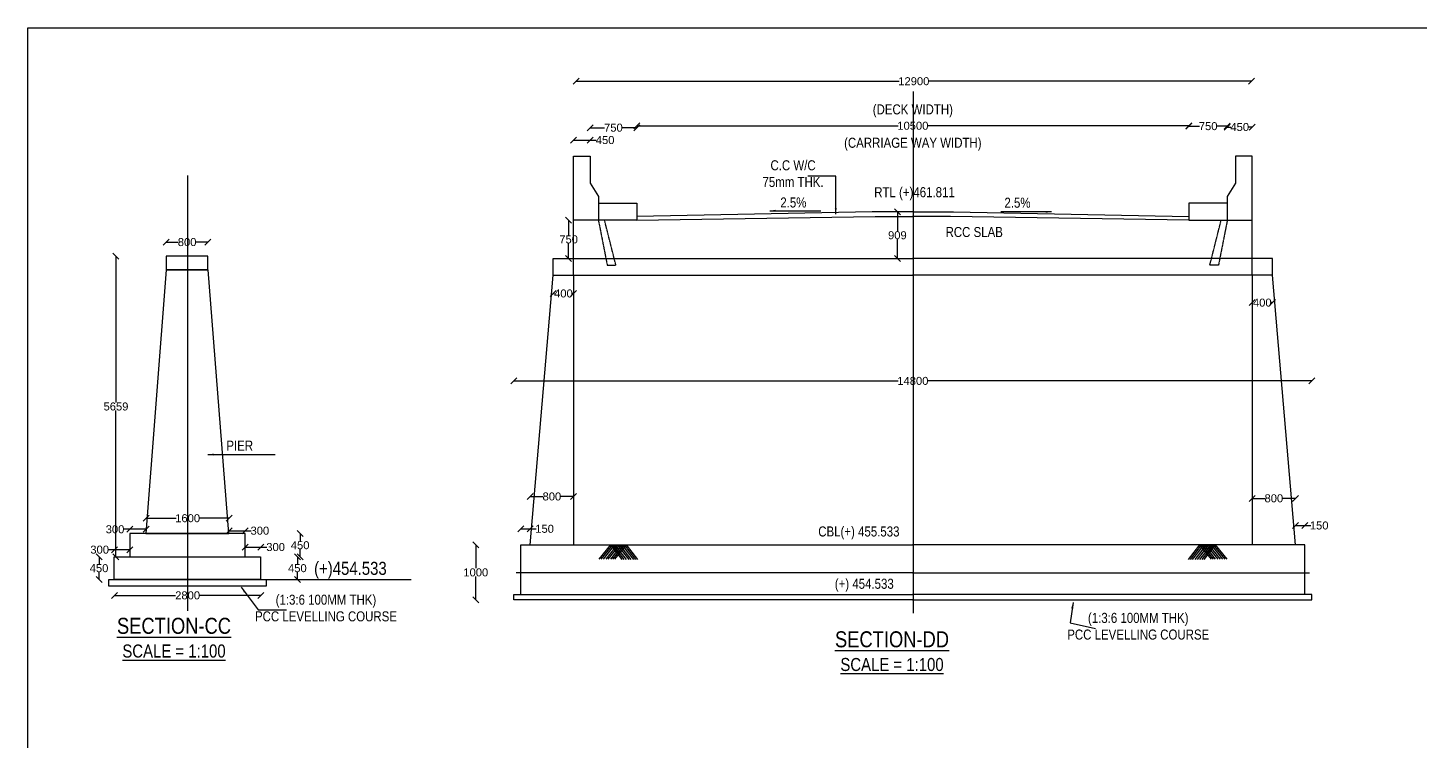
# Model space of a CAD drawing. Header units: millimetres. Extents: x 5124 to 3010519, y 2311 to 45944900.
# Drawn here: x 2846998 to 2881799, y 45927080 to 45944900 of the extents above; entities that cross this region are included whole.
import ezdxf

# ---------------------------------------------------------------- set-up
doc = ezdxf.new("R2010")
doc.units = ezdxf.units.MM
doc.header["$MEASUREMENT"] = 0
doc.linetypes.add('ACAD_ISO10W100', pattern=[18, 12, -3, 0, -3])
for name, color, linetype in [('DIMENSION', 7, 'Continuous'), ('DRAWING', 7, 'Continuous'), ('TEXT', 7, 'Continuous')]:
    doc.layers.add(name, color=color, linetype=linetype)
doc.styles.add('ARIAL NARROW', font='ARIALN.TTF')
doc.styles.get("Standard").update_dxf_attribs({"font": 'arial.ttf'})
doc.dimstyles.get("Standard").update_dxf_attribs({"dimtxt": 200, "dimasz": 150, "dimexe": 0.18, "dimexo": 0.0625, "dimgap": 0.09, "dimtad": 0, "dimtih": 1, "dimtoh": 1, "dimdec": 0, "dimzin": 0, "dimdsep": 46, "dimtxsty": 'Standard', "dimblk": 'OBLIQUE', "dimcen": 0.09, "dimse1": 1, "dimse2": 1, "dimadec": 0, "dimazin": 0, "dimtfac": 1, "dimtdec": 0, "dimtofl": 0, "dimtmove": 0, "dimatfit": 3, "dimfxl": 1, "dimtolj": 1, "dimtzin": 0, "dimarcsym": 0})

# ---------------------------------------------------------------- blocks, each defined once
blk = doc.blocks.new('_Oblique')
at = {"color": 0, "linetype": 'ByBlock', "lineweight": -2}
blk.add_line((-0.5, -0.5), (0.5, 0.5), dxfattribs=at)
blk = doc.blocks.new('*D19')
at = {"layer": 'Defpoints', "color": 0}
for p in [(2852033, 45932648), (2849952, 45932264), (2852033, 45932264)]:
    blk.add_point(p, dxfattribs=at)
at = {"layer": 'DRAWING', "color": 0, "lineweight": -2}
for p, q in [((2849952, 45932648), (2850703, 45932648)), ((2852033, 45932648), (2851281, 45932648))]:
    blk.add_line(p, q, dxfattribs=at)
at = {"layer": 'DRAWING', "color": 0, "lineweight": -2, "xscale": 150, "yscale": 150, "zscale": 150, "rotation": 180}
blk.add_blockref('_Oblique', (2849952, 45932648), dxfattribs=at)
at = {"layer": 'DRAWING', "color": 0, "lineweight": -2, "xscale": 150, "yscale": 150, "zscale": 150}
blk.add_blockref('_Oblique', (2852033, 45932648), dxfattribs=at)
at = {"layer": 'DRAWING', "color": 0, "insert": (2850992, 45932648), "char_height": 200, "attachment_point": 5}
blk.add_mtext('\\A1;1600', dxfattribs=at)
blk = doc.blocks.new('*D20')
at = {"layer": 'Defpoints', "color": 0}
for p in [(2852426, 45932337), (2852033, 45932264), (2852426, 45932264)]:
    blk.add_point(p, dxfattribs=at)
at = {"layer": 'DRAWING', "color": 0, "lineweight": -2}
for p, q in [((2852033, 45932337), (2852426, 45932337)), ((2852426, 45932337), (2852576, 45932337))]:
    blk.add_line(p, q, dxfattribs=at)
at = {"layer": 'DRAWING', "color": 0, "lineweight": -2, "xscale": 150, "yscale": 150, "zscale": 150, "rotation": 180}
blk.add_blockref('_Oblique', (2852033, 45932337), dxfattribs=at)
at = {"layer": 'DRAWING', "color": 0, "lineweight": -2, "xscale": 150, "yscale": 150, "zscale": 150}
blk.add_blockref('_Oblique', (2852426, 45932337), dxfattribs=at)
at = {"layer": 'DRAWING', "color": 0, "insert": (2852797, 45932337), "char_height": 200, "attachment_point": 5}
blk.add_mtext('\\A1;300', dxfattribs=at)
blk = doc.blocks.new('*D21')
at = {"layer": 'Defpoints', "color": 0}
for p in [(2849547, 45932372), (2849547, 45932264), (2849952, 45932264)]:
    blk.add_point(p, dxfattribs=at)
at = {"layer": 'DRAWING', "color": 0, "lineweight": -2}
for p, q in [((2849547, 45932372), (2849397, 45932372)), ((2849952, 45932372), (2849547, 45932372))]:
    blk.add_line(p, q, dxfattribs=at)
at = {"layer": 'DRAWING', "color": 0, "lineweight": -2, "xscale": 150, "yscale": 150, "zscale": 150, "rotation": 180}
blk.add_blockref('_Oblique', (2849547, 45932372), dxfattribs=at)
at = {"layer": 'DRAWING', "color": 0, "lineweight": -2, "xscale": 150, "yscale": 150, "zscale": 150}
blk.add_blockref('_Oblique', (2849952, 45932372), dxfattribs=at)
at = {"layer": 'DRAWING', "color": 0, "insert": (2849177, 45932372), "char_height": 200, "attachment_point": 5}
blk.add_mtext('\\A1;300', dxfattribs=at)
blk = doc.blocks.new('*D22')
at = {"layer": 'Defpoints', "color": 0}
for p in [(2849163, 45931863), (2849163, 45931683), (2849547, 45931683)]:
    blk.add_point(p, dxfattribs=at)
at = {"layer": 'DRAWING', "color": 0, "lineweight": -2}
for p, q in [((2849163, 45931863), (2849013, 45931863)), ((2849547, 45931863), (2849163, 45931863))]:
    blk.add_line(p, q, dxfattribs=at)
at = {"layer": 'DRAWING', "color": 0, "lineweight": -2, "xscale": 150, "yscale": 150, "zscale": 150, "rotation": 180}
blk.add_blockref('_Oblique', (2849163, 45931863), dxfattribs=at)
at = {"layer": 'DRAWING', "color": 0, "lineweight": -2, "xscale": 150, "yscale": 150, "zscale": 150}
blk.add_blockref('_Oblique', (2849547, 45931863), dxfattribs=at)
at = {"layer": 'DRAWING', "color": 0, "insert": (2848793, 45931863), "char_height": 200, "attachment_point": 5}
blk.add_mtext('\\A1;300', dxfattribs=at)
blk = doc.blocks.new('*D23')
at = {"layer": 'Defpoints', "color": 0}
for p in [(2848777, 45931683), (2849163, 45931683), (2849163, 45931117)]:
    blk.add_point(p, dxfattribs=at)
at = {"layer": 'DRAWING', "color": 0, "lineweight": -2}
for p, q in [((2848777, 45931683), (2848777, 45931502)), ((2848777, 45931117), (2848777, 45931298))]:
    blk.add_line(p, q, dxfattribs=at)
at = {"layer": 'DRAWING', "color": 0, "lineweight": -2, "xscale": 150, "yscale": 150, "zscale": 150}
for p, rotation in [((2848777, 45931683), 90), ((2848777, 45931117), 270)]:
    blk.add_blockref('_Oblique', p, dxfattribs=dict(at, rotation=rotation))
at = {"layer": 'DRAWING', "color": 0, "insert": (2848777, 45931400), "char_height": 200, "attachment_point": 5}
blk.add_mtext('\\A1;450', dxfattribs=at)
blk = doc.blocks.new('*D24')
at = {"layer": 'Defpoints', "color": 0}
for p in [(2852426, 45931683), (2852820, 45931928), (2852820, 45931683)]:
    blk.add_point(p, dxfattribs=at)
at = {"layer": 'DRAWING', "color": 0, "lineweight": -2}
for p, q in [((2852426, 45931928), (2852820, 45931928)), ((2852820, 45931928), (2852970, 45931928))]:
    blk.add_line(p, q, dxfattribs=at)
at = {"layer": 'DRAWING', "color": 0, "lineweight": -2, "xscale": 150, "yscale": 150, "zscale": 150, "rotation": 180}
blk.add_blockref('_Oblique', (2852426, 45931928), dxfattribs=at)
at = {"layer": 'DRAWING', "color": 0, "lineweight": -2, "xscale": 150, "yscale": 150, "zscale": 150}
blk.add_blockref('_Oblique', (2852820, 45931928), dxfattribs=at)
at = {"layer": 'DRAWING', "color": 0, "insert": (2853191, 45931928), "char_height": 200, "attachment_point": 5}
blk.add_mtext('\\A1;300', dxfattribs=at)
blk = doc.blocks.new('*D25')
at = {"layer": 'Defpoints', "color": 0}
for p in [(2852426, 45932264), (2853804, 45932264), (2852370, 45931683)]:
    blk.add_point(p, dxfattribs=at)
at = {"layer": 'DRAWING', "color": 0, "lineweight": -2}
for p, q in [((2853804, 45932264), (2853804, 45932076)), ((2853804, 45931683), (2853804, 45931871))]:
    blk.add_line(p, q, dxfattribs=at)
at = {"layer": 'DRAWING', "color": 0, "lineweight": -2, "xscale": 150, "yscale": 150, "zscale": 150}
for p, rotation in [((2853804, 45932264), 90), ((2853804, 45931683), 270)]:
    blk.add_blockref('_Oblique', p, dxfattribs=dict(at, rotation=rotation))
at = {"layer": 'DRAWING', "color": 0, "insert": (2853804, 45931973), "char_height": 200, "attachment_point": 5}
blk.add_mtext('\\A1;450', dxfattribs=at)
blk = doc.blocks.new('*D26')
at = {"layer": 'Defpoints', "color": 0}
for p in [(2853804, 45931683), (2853726, 45931117), (2853734, 45931117)]:
    blk.add_point(p, dxfattribs=at)
at = {"layer": 'DRAWING', "color": 0, "lineweight": -2}
for p, q in [((2853734, 45931683), (2853734, 45931502)), ((2853734, 45931117), (2853734, 45931298))]:
    blk.add_line(p, q, dxfattribs=at)
at = {"layer": 'DRAWING', "color": 0, "lineweight": -2, "xscale": 150, "yscale": 150, "zscale": 150}
for p, rotation in [((2853734, 45931683), 90), ((2853734, 45931117), 270)]:
    blk.add_blockref('_Oblique', p, dxfattribs=dict(at, rotation=rotation))
at = {"layer": 'DRAWING', "color": 0, "insert": (2853734, 45931400), "char_height": 200, "attachment_point": 5}
blk.add_mtext('\\A1;450', dxfattribs=at)
blk = doc.blocks.new('*D27')
at = {"layer": 'Defpoints', "color": 0}
for p in [(2849163, 45931117), (2852820, 45931117), (2852820, 45930721)]:
    blk.add_point(p, dxfattribs=at)
at = {"layer": 'DRAWING', "color": 0, "lineweight": -2}
for p, q in [((2849163, 45930721), (2850692, 45930721)), ((2852820, 45930721), (2851292, 45930721))]:
    blk.add_line(p, q, dxfattribs=at)
at = {"layer": 'DRAWING', "color": 0, "lineweight": -2, "xscale": 150, "yscale": 150, "zscale": 150, "rotation": 180}
blk.add_blockref('_Oblique', (2849163, 45930721), dxfattribs=at)
at = {"layer": 'DRAWING', "color": 0, "lineweight": -2, "xscale": 150, "yscale": 150, "zscale": 150}
blk.add_blockref('_Oblique', (2852820, 45930721), dxfattribs=at)
at = {"layer": 'DRAWING', "color": 0, "insert": (2850992, 45930721), "char_height": 200, "attachment_point": 5}
blk.add_mtext('\\A1;2800', dxfattribs=at)
blk = doc.blocks.new('*D28')
at = {"layer": 'Defpoints', "color": 0}
for p in [(2851499, 45939547), (2850459, 45939198), (2851499, 45939198)]:
    blk.add_point(p, dxfattribs=at)
at = {"layer": 'DRAWING', "color": 0, "lineweight": -2}
for p, q in [((2850459, 45939547), (2850758, 45939547)), ((2851499, 45939547), (2851199, 45939547))]:
    blk.add_line(p, q, dxfattribs=at)
at = {"layer": 'DRAWING', "color": 0, "lineweight": -2, "xscale": 150, "yscale": 150, "zscale": 150, "rotation": 180}
blk.add_blockref('_Oblique', (2850459, 45939547), dxfattribs=at)
at = {"layer": 'DRAWING', "color": 0, "lineweight": -2, "xscale": 150, "yscale": 150, "zscale": 150}
blk.add_blockref('_Oblique', (2851499, 45939547), dxfattribs=at)
at = {"layer": 'DRAWING', "color": 0, "insert": (2850979, 45939547), "char_height": 200, "attachment_point": 5}
blk.add_mtext('\\A1;800', dxfattribs=at)
blk = doc.blocks.new('*D29')
at = {"layer": 'Defpoints', "color": 0}
for p in [(2849201, 45939198), (2850459, 45939198), (2849156, 45931683)]:
    blk.add_point(p, dxfattribs=at)
at = {"layer": 'DIMENSION', "color": 0, "lineweight": -2}
for p, q in [((2849201, 45939198), (2849201, 45935543)), ((2849201, 45931683), (2849201, 45935338))]:
    blk.add_line(p, q, dxfattribs=at)
at = {"layer": 'DIMENSION', "color": 0, "lineweight": -2, "xscale": 150, "yscale": 150, "zscale": 150}
for p, rotation in [((2849201, 45939198), 90), ((2849201, 45931683), 270)]:
    blk.add_blockref('_Oblique', p, dxfattribs=dict(at, rotation=rotation))
at = {"layer": 'DIMENSION', "color": 0, "insert": (2849201, 45935440), "char_height": 200, "attachment_point": 5}
blk.add_mtext('\\A1;5659', dxfattribs=at)
blk = doc.blocks.new('*D30')
at = {"layer": 'Defpoints', "color": 0}
for p in [(2858194, 45931981), (2859324, 45931981), (2859147, 45930610)]:
    blk.add_point(p, dxfattribs=at)
at = {"layer": 'DIMENSION', "color": 0, "lineweight": -2}
for p, q in [((2858194, 45931981), (2858194, 45931398)), ((2858194, 45930610), (2858194, 45931193))]:
    blk.add_line(p, q, dxfattribs=at)
at = {"layer": 'DIMENSION', "color": 0, "lineweight": -2, "xscale": 150, "yscale": 150, "zscale": 150}
for p, rotation in [((2858194, 45931981), 90), ((2858194, 45930610), 270)]:
    blk.add_blockref('_Oblique', p, dxfattribs=dict(at, rotation=rotation))
at = {"layer": 'DIMENSION', "color": 0, "insert": (2858194, 45931295), "char_height": 200, "attachment_point": 5}
blk.add_mtext('\\A1;1000', dxfattribs=at)
blk = doc.blocks.new('*D31')
at = {"layer": 'Defpoints', "color": 0}
for p in [(2859553, 45932384), (2859324, 45931981), (2859553, 45931981)]:
    blk.add_point(p, dxfattribs=at)
at = {"layer": 'DIMENSION', "color": 0, "lineweight": -2}
for p, q in [((2859324, 45932384), (2859553, 45932384)), ((2859553, 45932384), (2859703, 45932384))]:
    blk.add_line(p, q, dxfattribs=at)
at = {"layer": 'DIMENSION', "color": 0, "lineweight": -2, "xscale": 150, "yscale": 150, "zscale": 150, "rotation": 180}
blk.add_blockref('_Oblique', (2859324, 45932384), dxfattribs=at)
at = {"layer": 'DIMENSION', "color": 0, "lineweight": -2, "xscale": 150, "yscale": 150, "zscale": 150}
blk.add_blockref('_Oblique', (2859553, 45932384), dxfattribs=at)
at = {"layer": 'DIMENSION', "color": 0, "insert": (2859914, 45932384), "char_height": 200, "attachment_point": 5}
blk.add_mtext('\\A1;150', dxfattribs=at)
blk = doc.blocks.new('*D32')
at = {"layer": 'Defpoints', "color": 0}
for p in [(2860639, 45933192), (2859553, 45931981), (2860639, 45931981)]:
    blk.add_point(p, dxfattribs=at)
at = {"layer": 'DIMENSION', "color": 0, "lineweight": -2}
for p, q in [((2859553, 45933192), (2859875, 45933192)), ((2860639, 45933192), (2860317, 45933192))]:
    blk.add_line(p, q, dxfattribs=at)
at = {"layer": 'DIMENSION', "color": 0, "lineweight": -2, "xscale": 150, "yscale": 150, "zscale": 150, "rotation": 180}
blk.add_blockref('_Oblique', (2859553, 45933192), dxfattribs=at)
at = {"layer": 'DIMENSION', "color": 0, "lineweight": -2, "xscale": 150, "yscale": 150, "zscale": 150}
blk.add_blockref('_Oblique', (2860639, 45933192), dxfattribs=at)
at = {"layer": 'DIMENSION', "color": 0, "insert": (2860096, 45933192), "char_height": 200, "attachment_point": 5}
blk.add_mtext('\\A1;800', dxfattribs=at)
blk = doc.blocks.new('*D33')
at = {"layer": 'Defpoints', "color": 0}
for p in [(2860131, 45938725), (2860639, 45938725), (2860639, 45938264)]:
    blk.add_point(p, dxfattribs=at)
at = {"layer": 'DIMENSION', "color": 0, "lineweight": -2}
for p, q in [((2860131, 45938264), (2860160, 45938264)), ((2860639, 45938264), (2860609, 45938264))]:
    blk.add_line(p, q, dxfattribs=at)
at = {"layer": 'DIMENSION', "color": 0, "lineweight": -2, "xscale": 150, "yscale": 150, "zscale": 150, "rotation": 180}
blk.add_blockref('_Oblique', (2860131, 45938264), dxfattribs=at)
at = {"layer": 'DIMENSION', "color": 0, "lineweight": -2, "xscale": 150, "yscale": 150, "zscale": 150}
blk.add_blockref('_Oblique', (2860639, 45938264), dxfattribs=at)
at = {"layer": 'DIMENSION', "color": 0, "insert": (2860385, 45938264), "char_height": 200, "attachment_point": 5}
blk.add_mtext('\\A1;400', dxfattribs=at)
blk = doc.blocks.new('*D34')
at = {"layer": 'Defpoints', "color": 0}
for p in [(2860514, 45940096), (2860639, 45940096), (2860639, 45939135)]:
    blk.add_point(p, dxfattribs=at)
at = {"layer": 'DIMENSION', "color": 0, "lineweight": -2}
for p, q in [((2860514, 45940096), (2860514, 45939717)), ((2860514, 45939135), (2860514, 45939513))]:
    blk.add_line(p, q, dxfattribs=at)
at = {"layer": 'DIMENSION', "color": 0, "lineweight": -2, "xscale": 150, "yscale": 150, "zscale": 150}
for p, rotation in [((2860514, 45940096), 90), ((2860514, 45939135), 270)]:
    blk.add_blockref('_Oblique', p, dxfattribs=dict(at, rotation=rotation))
at = {"layer": 'DIMENSION', "color": 0, "insert": (2860514, 45939615), "char_height": 200, "attachment_point": 5}
blk.add_mtext('\\A1;750', dxfattribs=at)
blk = doc.blocks.new('*D35')
at = {"layer": 'Defpoints', "color": 0}
for p in [(2868732, 45940301), (2868880, 45940301), (2868880, 45939135)]:
    blk.add_point(p, dxfattribs=at)
at = {"layer": 'DIMENSION', "color": 0, "lineweight": -2}
for p, q in [((2868732, 45940301), (2868732, 45939820)), ((2868732, 45939135), (2868732, 45939616))]:
    blk.add_line(p, q, dxfattribs=at)
at = {"layer": 'DIMENSION', "color": 0, "lineweight": -2, "xscale": 150, "yscale": 150, "zscale": 150}
for p, rotation in [((2868732, 45940301), 90), ((2868732, 45939135), 270)]:
    blk.add_blockref('_Oblique', p, dxfattribs=dict(at, rotation=rotation))
at = {"layer": 'DIMENSION', "color": 0, "insert": (2868732, 45939718), "char_height": 200, "attachment_point": 5}
blk.add_mtext('\\A1;909', dxfattribs=at)
blk = doc.blocks.new('*D36')
at = {"layer": 'Defpoints', "color": 0}
for p in [(2877599, 45938725), (2878107, 45938725), (2878107, 45938035)]:
    blk.add_point(p, dxfattribs=at)
at = {"layer": 'DIMENSION', "color": 0, "lineweight": -2}
for p, q in [((2877599, 45938035), (2877628, 45938035)), ((2878107, 45938035), (2878077, 45938035))]:
    blk.add_line(p, q, dxfattribs=at)
at = {"layer": 'DIMENSION', "color": 0, "lineweight": -2, "xscale": 150, "yscale": 150, "zscale": 150, "rotation": 180}
blk.add_blockref('_Oblique', (2877599, 45938035), dxfattribs=at)
at = {"layer": 'DIMENSION', "color": 0, "lineweight": -2, "xscale": 150, "yscale": 150, "zscale": 150}
blk.add_blockref('_Oblique', (2878107, 45938035), dxfattribs=at)
at = {"layer": 'DIMENSION', "color": 0, "insert": (2877853, 45938035), "char_height": 200, "attachment_point": 5}
blk.add_mtext('\\A1;400', dxfattribs=at)
blk = doc.blocks.new('*D37')
at = {"layer": 'Defpoints', "color": 0}
for p in [(2859147, 45936079), (2859147, 45930743), (2879090, 45930743)]:
    blk.add_point(p, dxfattribs=at)
at = {"layer": 'DIMENSION', "color": 0, "lineweight": -2}
for p, q in [((2859147, 45936079), (2868752, 45936079)), ((2879090, 45936079), (2869485, 45936079))]:
    blk.add_line(p, q, dxfattribs=at)
at = {"layer": 'DIMENSION', "color": 0, "lineweight": -2, "xscale": 150, "yscale": 150, "zscale": 150, "rotation": 180}
blk.add_blockref('_Oblique', (2859147, 45936079), dxfattribs=at)
at = {"layer": 'DIMENSION', "color": 0, "lineweight": -2, "xscale": 150, "yscale": 150, "zscale": 150}
blk.add_blockref('_Oblique', (2879090, 45936079), dxfattribs=at)
at = {"layer": 'DIMENSION', "color": 0, "insert": (2869119, 45936079), "char_height": 200, "attachment_point": 5}
blk.add_mtext('\\A1;14800', dxfattribs=at)
blk = doc.blocks.new('*D38')
at = {"layer": 'Defpoints', "color": 0}
for p in [(2861052, 45942096), (2860639, 45941692), (2861052, 45941692)]:
    blk.add_point(p, dxfattribs=at)
at = {"layer": 'DIMENSION', "color": 0, "lineweight": -2}
for p, q in [((2860639, 45942096), (2861052, 45942096)), ((2861052, 45942096), (2861202, 45942096))]:
    blk.add_line(p, q, dxfattribs=at)
at = {"layer": 'DIMENSION', "color": 0, "lineweight": -2, "xscale": 150, "yscale": 150, "zscale": 150, "rotation": 180}
blk.add_blockref('_Oblique', (2860639, 45942096), dxfattribs=at)
at = {"layer": 'DIMENSION', "color": 0, "lineweight": -2, "xscale": 150, "yscale": 150, "zscale": 150}
blk.add_blockref('_Oblique', (2861052, 45942096), dxfattribs=at)
at = {"layer": 'DIMENSION', "color": 0, "insert": (2861427, 45942096), "char_height": 200, "attachment_point": 5}
blk.add_mtext('\\A1;450', dxfattribs=at)
blk = doc.blocks.new('*D39')
at = {"layer": 'Defpoints', "color": 0}
for p in [(2862217, 45942406), (2861052, 45941692), (2862217, 45940516)]:
    blk.add_point(p, dxfattribs=at)
at = {"layer": 'DIMENSION', "color": 0, "lineweight": -2}
for p, q in [((2861052, 45942406), (2861415, 45942406)), ((2862217, 45942406), (2861854, 45942406))]:
    blk.add_line(p, q, dxfattribs=at)
at = {"layer": 'DIMENSION', "color": 0, "lineweight": -2, "xscale": 150, "yscale": 150, "zscale": 150, "rotation": 180}
blk.add_blockref('_Oblique', (2861052, 45942406), dxfattribs=at)
at = {"layer": 'DIMENSION', "color": 0, "lineweight": -2, "xscale": 150, "yscale": 150, "zscale": 150}
blk.add_blockref('_Oblique', (2862217, 45942406), dxfattribs=at)
at = {"layer": 'DIMENSION', "color": 0, "insert": (2861634, 45942406), "char_height": 200, "attachment_point": 5}
blk.add_mtext('\\A1;750', dxfattribs=at)
blk = doc.blocks.new('*D40')
at = {"layer": 'Defpoints', "color": 0}
for p in [(2862217, 45942406), (2876021, 45942454), (2876021, 45942406)]:
    blk.add_point(p, dxfattribs=at)
at = {"layer": 'DIMENSION', "color": 0, "lineweight": -2}
for p, q in [((2862217, 45942454), (2868752, 45942454)), ((2876021, 45942454), (2869485, 45942454))]:
    blk.add_line(p, q, dxfattribs=at)
at = {"layer": 'DIMENSION', "color": 0, "lineweight": -2, "xscale": 150, "yscale": 150, "zscale": 150, "rotation": 180}
blk.add_blockref('_Oblique', (2862217, 45942454), dxfattribs=at)
at = {"layer": 'DIMENSION', "color": 0, "lineweight": -2, "xscale": 150, "yscale": 150, "zscale": 150}
blk.add_blockref('_Oblique', (2876021, 45942454), dxfattribs=at)
at = {"layer": 'DIMENSION', "color": 0, "insert": (2869119, 45942454), "char_height": 200, "attachment_point": 5}
blk.add_mtext('\\A1;10500', dxfattribs=at)
blk = doc.blocks.new('*D41')
at = {"layer": 'Defpoints', "color": 0}
for p in [(2876979, 45942444), (2876979, 45940684), (2876021, 45940516)]:
    blk.add_point(p, dxfattribs=at)
at = {"layer": 'DIMENSION', "color": 0, "lineweight": -2}
for p, q in [((2876021, 45942444), (2876280, 45942444)), ((2876979, 45942444), (2876720, 45942444))]:
    blk.add_line(p, q, dxfattribs=at)
at = {"layer": 'DIMENSION', "color": 0, "lineweight": -2, "xscale": 150, "yscale": 150, "zscale": 150, "rotation": 180}
blk.add_blockref('_Oblique', (2876021, 45942444), dxfattribs=at)
at = {"layer": 'DIMENSION', "color": 0, "lineweight": -2, "xscale": 150, "yscale": 150, "zscale": 150}
blk.add_blockref('_Oblique', (2876979, 45942444), dxfattribs=at)
at = {"layer": 'DIMENSION', "color": 0, "insert": (2876500, 45942444), "char_height": 200, "attachment_point": 5}
blk.add_mtext('\\A1;750', dxfattribs=at)
blk = doc.blocks.new('*D42')
at = {"layer": 'Defpoints', "color": 0}
for p in [(2876979, 45942444), (2877599, 45942444), (2877599, 45942422)]:
    blk.add_point(p, dxfattribs=at)
at = {"layer": 'DIMENSION', "color": 0, "lineweight": -2}
for p, q in [((2876979, 45942422), (2877064, 45942422)), ((2877599, 45942422), (2877514, 45942422))]:
    blk.add_line(p, q, dxfattribs=at)
at = {"layer": 'DIMENSION', "color": 0, "lineweight": -2, "xscale": 150, "yscale": 150, "zscale": 150, "rotation": 180}
blk.add_blockref('_Oblique', (2876979, 45942422), dxfattribs=at)
at = {"layer": 'DIMENSION', "color": 0, "lineweight": -2, "xscale": 150, "yscale": 150, "zscale": 150}
blk.add_blockref('_Oblique', (2877599, 45942422), dxfattribs=at)
at = {"layer": 'DIMENSION', "color": 0, "insert": (2877289, 45942422), "char_height": 200, "attachment_point": 5}
blk.add_mtext('\\A1;450', dxfattribs=at)
blk = doc.blocks.new('*D43')
at = {"layer": 'Defpoints', "color": 0}
for p in [(2860703, 45943566), (2860703, 45943039), (2877583, 45943039)]:
    blk.add_point(p, dxfattribs=at)
at = {"layer": 'DIMENSION', "color": 0, "lineweight": -2}
for p, q in [((2860703, 45943566), (2868776, 45943566)), ((2877583, 45943566), (2869509, 45943566))]:
    blk.add_line(p, q, dxfattribs=at)
at = {"layer": 'DIMENSION', "color": 0, "lineweight": -2, "xscale": 150, "yscale": 150, "zscale": 150, "rotation": 180}
blk.add_blockref('_Oblique', (2860703, 45943566), dxfattribs=at)
at = {"layer": 'DIMENSION', "color": 0, "lineweight": -2, "xscale": 150, "yscale": 150, "zscale": 150}
blk.add_blockref('_Oblique', (2877583, 45943566), dxfattribs=at)
at = {"layer": 'DIMENSION', "color": 0, "insert": (2869143, 45943566), "char_height": 200, "attachment_point": 5}
blk.add_mtext('\\A1;12900', dxfattribs=at)
blk = doc.blocks.new('*D44')
at = {"layer": 'Defpoints', "color": 0}
for p in [(2878684, 45933146), (2877599, 45931981), (2878684, 45931981)]:
    blk.add_point(p, dxfattribs=at)
at = {"layer": 'DIMENSION', "color": 0, "lineweight": -2}
for p, q in [((2877599, 45933146), (2877921, 45933146)), ((2878684, 45933146), (2878362, 45933146))]:
    blk.add_line(p, q, dxfattribs=at)
at = {"layer": 'DIMENSION', "color": 0, "lineweight": -2, "xscale": 150, "yscale": 150, "zscale": 150, "rotation": 180}
blk.add_blockref('_Oblique', (2877599, 45933146), dxfattribs=at)
at = {"layer": 'DIMENSION', "color": 0, "lineweight": -2, "xscale": 150, "yscale": 150, "zscale": 150}
blk.add_blockref('_Oblique', (2878684, 45933146), dxfattribs=at)
at = {"layer": 'DIMENSION', "color": 0, "insert": (2878142, 45933146), "char_height": 200, "attachment_point": 5}
blk.add_mtext('\\A1;800', dxfattribs=at)
blk = doc.blocks.new('*D45')
at = {"layer": 'Defpoints', "color": 0}
for p in [(2878914, 45932467), (2878684, 45931981), (2878914, 45931981)]:
    blk.add_point(p, dxfattribs=at)
at = {"layer": 'DIMENSION', "color": 0, "lineweight": -2}
for p, q in [((2878684, 45932467), (2878914, 45932467)), ((2878914, 45932467), (2879064, 45932467))]:
    blk.add_line(p, q, dxfattribs=at)
at = {"layer": 'DIMENSION', "color": 0, "lineweight": -2, "xscale": 150, "yscale": 150, "zscale": 150, "rotation": 180}
blk.add_blockref('_Oblique', (2878684, 45932467), dxfattribs=at)
at = {"layer": 'DIMENSION', "color": 0, "lineweight": -2, "xscale": 150, "yscale": 150, "zscale": 150}
blk.add_blockref('_Oblique', (2878914, 45932467), dxfattribs=at)
at = {"layer": 'DIMENSION', "color": 0, "insert": (2879275, 45932467), "char_height": 200, "attachment_point": 5}
blk.add_mtext('\\A1;150', dxfattribs=at)

msp = doc.modelspace()

# ---------------------------------------------------------------- linework, layer by layer
at = {"layer": 'DIMENSION'}
msp.add_lwpolyline([(2869124.2, 45943307.7), (2869124.2, 45930275.7)], dxfattribs=at)
at = {"layer": 'DRAWING'}
for points in [[(2846997.9, 45944900.4), (2906181.8, 45944900.4), (2906181.8, 45903063.6), (2846997.9, 45903063.6)], [(2850458.8, 45938851.4), (2851498.5, 45938851.4), (2851498.5, 45939197.9), (2850458.8, 45939197.9)], [(2849943.3, 45932264.1), (2852024.4, 45932264.1), (2851502, 45938851.4), (2850458.8, 45938851.4)], [(2849550, 45931682.7), (2852428.9, 45931682.7), (2852428.9, 45932264.1), (2849550, 45932264.1)], [(2852812.7, 45931116.8), (2849155.8, 45931116.8), (2849155.8, 45931682.7), (2852812.7, 45931682.7)], [(2849022, 45931116.8), (2852954.1, 45931116.8), (2852954.1, 45930954.5), (2849022, 45930954.5)]]:
    msp.add_lwpolyline(points, close=True, dxfattribs=at)
for points in [[(2860638.7, 45938725.3), (2860638.7, 45941692.2), (2861052.2, 45941692.2), (2861052.2, 45941018.4), (2861258.5, 45940683.7), (2861258.5, 45940095.8), (2860638.7, 45940095.8)], [(2877598.7, 45938725.3), (2877598.7, 45941692.2), (2877185.1, 45941692.2), (2877185.1, 45941018.4), (2876978.9, 45940683.7), (2876978.9, 45940095.8), (2877598.7, 45940095.8)], [(2850987.4, 45941210.7), (2850987.4, 45930336.2)], [(2861258.5, 45940516.4), (2862216.6, 45940516.4), (2862216.6, 45940095.8), (2861258.5, 45940095.8)], [(2869118.7, 45940301.4), (2868100.7, 45940301.4), (2862216.6, 45940188.7)], [(2869118.7, 45940301.4), (2870136.7, 45940301.4), (2876020.8, 45940188.7)], [(2876978.9, 45940516.4), (2876020.8, 45940516.4), (2876020.8, 45940095.8), (2876978.9, 45940095.8)], [(2862216.6, 45940095.8), (2868179, 45940187.6), (2869128.2, 45940187.6)], [(2876020.8, 45940095.8), (2870058.4, 45940187.6), (2869109.2, 45940187.6)], [(2860130.5, 45938725.3), (2860130.5, 45939134.6), (2869124.2, 45939134.6)], [(2878106.8, 45938725.3), (2878106.8, 45939134.6), (2869113.2, 45939134.6)], [(2859552.9, 45931980.5), (2860130.5, 45938725.3), (2869124.2, 45938725.3)], [(2860638.7, 45938725.3), (2860638.7, 45931980.5)], [(2878684.5, 45931980.5), (2878106.8, 45938725.3), (2869113.2, 45938725.3)], [(2877598.7, 45938725.3), (2877598.7, 45931980.5)], [(2859323.5, 45930743.3), (2859323.5, 45931980.5), (2869124.2, 45931980.5)], [(2861560.7, 45931980.5), (2861272.8, 45931625.3)], [(2861610.1, 45931980.5), (2861322.2, 45931625.3)], [(2861665.2, 45931980.5), (2861377.3, 45931625.3)], [(2861728.4, 45931980.5), (2861440.6, 45931625.3)], [(2861783.5, 45931980.5), (2861495.6, 45931625.3)], [(2861846.8, 45931980.5), (2861558.9, 45931625.3)], [(2861560.7, 45931980.5), (2861847.9, 45931616.1)], [(2861610.1, 45931980.5), (2861897.3, 45931616.1)], [(2861901.9, 45931980.5), (2861614, 45931625.3)], [(2861952.9, 45931980.5), (2861665, 45931625.3)], [(2861665.2, 45931980.5), (2861952.4, 45931616.1)], [(2861728.4, 45931980.5), (2862015.6, 45931616.1)], [(2861783.5, 45931980.5), (2862070.7, 45931616.1)], [(2861846.8, 45931980.5), (2862133.9, 45931616.1)], [(2861901.9, 45931980.5), (2862189, 45931616.1)], [(2861952.9, 45931980.5), (2862240, 45931616.1)], [(2878913.9, 45930743.3), (2878913.9, 45931980.5), (2869113.2, 45931980.5)], [(2876284.5, 45931980.5), (2875997.3, 45931616.1)], [(2876335.5, 45931980.5), (2876048.3, 45931616.1)], [(2876390.6, 45931980.5), (2876103.4, 45931616.1)], [(2876453.9, 45931980.5), (2876166.7, 45931616.1)], [(2876508.9, 45931980.5), (2876221.8, 45931616.1)], [(2876284.5, 45931980.5), (2876572.4, 45931625.3)], [(2876572.2, 45931980.5), (2876285, 45931616.1)], [(2876335.5, 45931980.5), (2876623.4, 45931625.3)], [(2876627.3, 45931980.5), (2876340.1, 45931616.1)], [(2876676.7, 45931980.5), (2876389.5, 45931616.1)], [(2876390.6, 45931980.5), (2876678.5, 45931625.3)], [(2876453.9, 45931980.5), (2876741.7, 45931625.3)], [(2876508.9, 45931980.5), (2876796.8, 45931625.3)], [(2876572.2, 45931980.5), (2876860.1, 45931625.3)], [(2876627.3, 45931980.5), (2876915.2, 45931625.3)], [(2876676.7, 45931980.5), (2876964.6, 45931625.3)], [(2869124.2, 45931286), (2859203.5, 45931286)], [(2869113.2, 45931286), (2879033.9, 45931286)], [(2852954.1, 45931116.8), (2856582, 45931116.8)], [(2869124.2, 45930610.4), (2859147.4, 45930610.4), (2859147.4, 45930743.3), (2869124.2, 45930743.3)], [(2869113.2, 45930610.4), (2879090, 45930610.4), (2879090, 45930743.3), (2869113.2, 45930743.3)]]:
    msp.add_lwpolyline(points, dxfattribs=at)
at = {"layer": 'DRAWING', "linetype": 'ACAD_ISO10W100'}
for points in [[(2861258.5, 45940095.8), (2861479.3, 45938973.3), (2861695.5, 45938973.3), (2861412.3, 45940095.8)], [(2876978.9, 45940095.8), (2876758, 45938973.3), (2876541.8, 45938973.3), (2876825.1, 45940095.8)]]:
    msp.add_lwpolyline(points, dxfattribs=at)

# ---------------------------------------------------------------- texts
at = {"layer": 'DRAWING', "char_height": 325.612, "attachment_point": 2, "style": 'ARIAL NARROW'}
for s, insert, width in [('  (+)454.533', (2854956.5, 45931560), 2006.905), ('{\\H1.2285x;\\LSECTION-CC\\H0.81403x;\\PSCALE = 1:100}', (2850650.8, 45930161.2), 6993.943), ('{\\H1.2285x;\\LSECTION-DD\\H0.81403x;\\PSCALE = 1:100}', (2868597.6, 45929824.5), 6993.943)]:
    msp.add_mtext(s, dxfattribs=dict(at, insert=insert, width=width))
at = {"layer": 'TEXT', "char_height": 250, "attachment_point": 2, "style": 'ARIAL NARROW'}
for s, insert, width in [('(DECK WIDTH)\\P\\P(CARRIAGE WAY WIDTH)', (2869118.4, 45942988.6), 3811.346), ('C.C W/C \\P75mm THK.', (2866124.6, 45941592.3), 3811.346), ('2.5%', (2866131.9, 45940663), 636.709), ('RTL (+)461.811', (2869159.7, 45940919.4), 1963.278), ('2.5%', (2871734.1, 45940656.8), 636.709), ('RCC SLAB', (2870652.4, 45939924.7), 1963.278), ('PIER', (2852293.7, 45934587.5), 3811.346), ('CBL(+) 455.533', (2867769.2, 45932443.3), 4482.83), (' (+) 454.533', (2867864.8, 45931136.9), 4482.83), ('(1:3:6 100MM THK)\\PPCC LEVELLING COURSE', (2854449.3, 45930739.2), 3811.346), ('(1:3:6 100MM THK)\\PPCC LEVELLING COURSE', (2874752.2, 45930284.8), 3811.346)]:
    msp.add_mtext(s, dxfattribs=dict(at, insert=insert, width=width))

# ---------------------------------------------------------------- dimensions: what is measured, and where the dimension line sits
at = {"layer": 'DIMENSION'}
for base, p1, p2, text, picture, middle in [((2860702.6, 45943566.4), (2877582.7, 45943039.5), (2860702.6, 45943039.5), '12900', '*D43', (2869142.6, 45943566.4)), ((2862216.6, 45942406.4), (2861052.2, 45941692.2), (2862216.6, 45940516.4), '750', '*D39', (2861634.4, 45942406.4)), ((2876020.8, 45942454.3), (2862216.6, 45942406.4), (2876020.8, 45942406.4), '10500', '*D40', (2869118.7, 45942454.3)), ((2876978.9, 45942443.9), (2876020.8, 45940516.4), (2876978.9, 45940683.7), '750', '*D41', (2876499.9, 45942443.9)), ((2877598.7, 45942422.1), (2876978.9, 45942443.9), (2877598.7, 45942443.9), '450', '*D42', (2877288.8, 45942422.1)), ((2861052.2, 45942095.6), (2860638.7, 45941692.2), (2861052.2, 45941692.2), '450', '*D38', (2861426.9, 45942095.6)), ((2860638.7, 45938264.5), (2860130.5, 45938725.3), (2860638.7, 45938725.3), '400', '*D33', (2860384.6, 45938264.5)), ((2878106.8, 45938035.3), (2877598.7, 45938725.3), (2878106.8, 45938725.3), '400', '*D36', (2877852.8, 45938035.3)), ((2859147.4, 45936078.5), (2879090, 45930743.3), (2859147.4, 45930743.3), '14800', '*D37', (2869118.7, 45936078.5)), ((2860638.7, 45933191.9), (2859552.9, 45931980.5), (2860638.7, 45931980.5), '800', '*D32', (2860095.8, 45933191.9)), ((2878684.5, 45933145.7), (2877598.7, 45931980.5), (2878684.5, 45931980.5), '800', '*D44', (2878141.6, 45933145.7)), ((2859552.9, 45932384.4), (2859323.5, 45931980.5), (2859552.9, 45931980.5), '150', '*D31', (2859914.2, 45932384.4)), ((2878913.9, 45932467.4), (2878684.5, 45931980.5), (2878913.9, 45931980.5), '150', '*D45', (2879275.1, 45932467.4))]:
    dim = msp.add_linear_dim(base=base, p1=p1, p2=p2, text=text, dimstyle='Standard', dxfattribs=at)
    dim.commit()
    dim.dimension.update_dxf_attribs({"geometry": picture, "text_midpoint": middle})
for base, p1, p2, text, picture, middle in [((2868731.7, 45940301.4), (2868880.2, 45939134.6), (2868880.2, 45940301.4), '909', '*D35', (2868731.7, 45939718)), ((2860514.1, 45940095.8), (2860638.7, 45939134.6), (2860638.7, 45940095.8), '750', '*D34', (2860514.1, 45939615.2)), ((2849201.3, 45939197.9), (2849155.8, 45931682.7), (2850458.8, 45939197.9), '5659', '*D29', (2849201.3, 45935440.3)), ((2858193.5, 45931980.5), (2859147.4, 45930610.4), (2859323.5, 45931980.5), '1000', '*D30', (2858193.5, 45931295.5))]:
    dim = msp.add_linear_dim(base=base, p1=p1, p2=p2, angle=90, text=text, dimstyle='Standard', dxfattribs=at)
    dim.commit()
    dim.dimension.update_dxf_attribs({"geometry": picture, "text_midpoint": middle})
at = {"layer": 'DRAWING'}
for base, p1, p2, text, picture, middle in [((2851498.5, 45939546.9), (2850458.8, 45939197.9), (2851498.5, 45939197.9), '800', '*D28', (2850978.7, 45939546.9)), ((2852032.8, 45932647.7), (2849951.7, 45932264.1), (2852032.8, 45932264.1), '1600', '*D19', (2850992.2, 45932647.7)), ((2849547.2, 45932372.2), (2849951.7, 45932264.1), (2849547.2, 45932264.1), '300', '*D21', (2849176.6, 45932372.2)), ((2852426.1, 45932337.3), (2852032.8, 45932264.1), (2852426.1, 45932264.1), '300', '*D20', (2852796.8, 45932337.3)), ((2849163.4, 45931863.3), (2849547.2, 45931682.7), (2849163.4, 45931682.7), '300', '*D22', (2848792.7, 45931863.3)), ((2852820.3, 45931927.7), (2852426.1, 45931682.7), (2852820.3, 45931682.7), '300', '*D24', (2853190.9, 45931927.7)), ((2852820.3, 45930721.2), (2849163.4, 45931116.8), (2852820.3, 45931116.8), '2800', '*D27', (2850991.8, 45930721.2))]:
    dim = msp.add_linear_dim(base=base, p1=p1, p2=p2, text=text, dimstyle='Standard', dxfattribs=at)
    dim.commit()
    dim.dimension.update_dxf_attribs({"geometry": picture, "text_midpoint": middle})
for base, p1, p2, picture, middle in [((2853804.3, 45932264.1), (2852369.7, 45931682.7), (2852426.1, 45932264.1), '*D25', (2853804.3, 45931973.4)), ((2848776.8, 45931682.7), (2849163.4, 45931116.8), (2849163.4, 45931682.7), '*D23', (2848776.8, 45931399.8)), ((2853733.9, 45931116.8), (2853804.3, 45931682.7), (2853726.1, 45931116.8), '*D26', (2853733.9, 45931399.8))]:
    dim = msp.add_linear_dim(base=base, p1=p1, p2=p2, angle=90, text='450', dimstyle='Standard', dxfattribs=at)
    dim.commit()
    dim.dimension.update_dxf_attribs({"geometry": picture, "text_midpoint": middle})

# ---------------------------------------------------------------- leaders
for points in [[(2867191.7, 45940248.9), (2867191.7, 45941198.9), (2866493.5, 45941198.9)], [(2865542.4, 45940331.7), (2866816, 45940331.7)], [(2872586, 45940302.8), (2871318.9, 45940302.8)], [(2851493.3, 45934239.3), (2853181.5, 45934239.3)], [(2852327.9, 45930926.3), (2852753.3, 45930364.3), (2853459.9, 45930364.3)]]:
    msp.add_leader(points, dimstyle='Standard', override={"dimgap": 0.09, "dimtad": 0}, dxfattribs=at)
at = {"layer": 'TEXT'}
msp.add_leader([(2873123.2, 45930543.8), (2873050, 45930031.9), (2873684.5, 45929897.9)], dimstyle='Standard', override={"dimgap": 0.09, "dimtad": 0}, dxfattribs=at)

doc.saveas('drawing.dxf')
